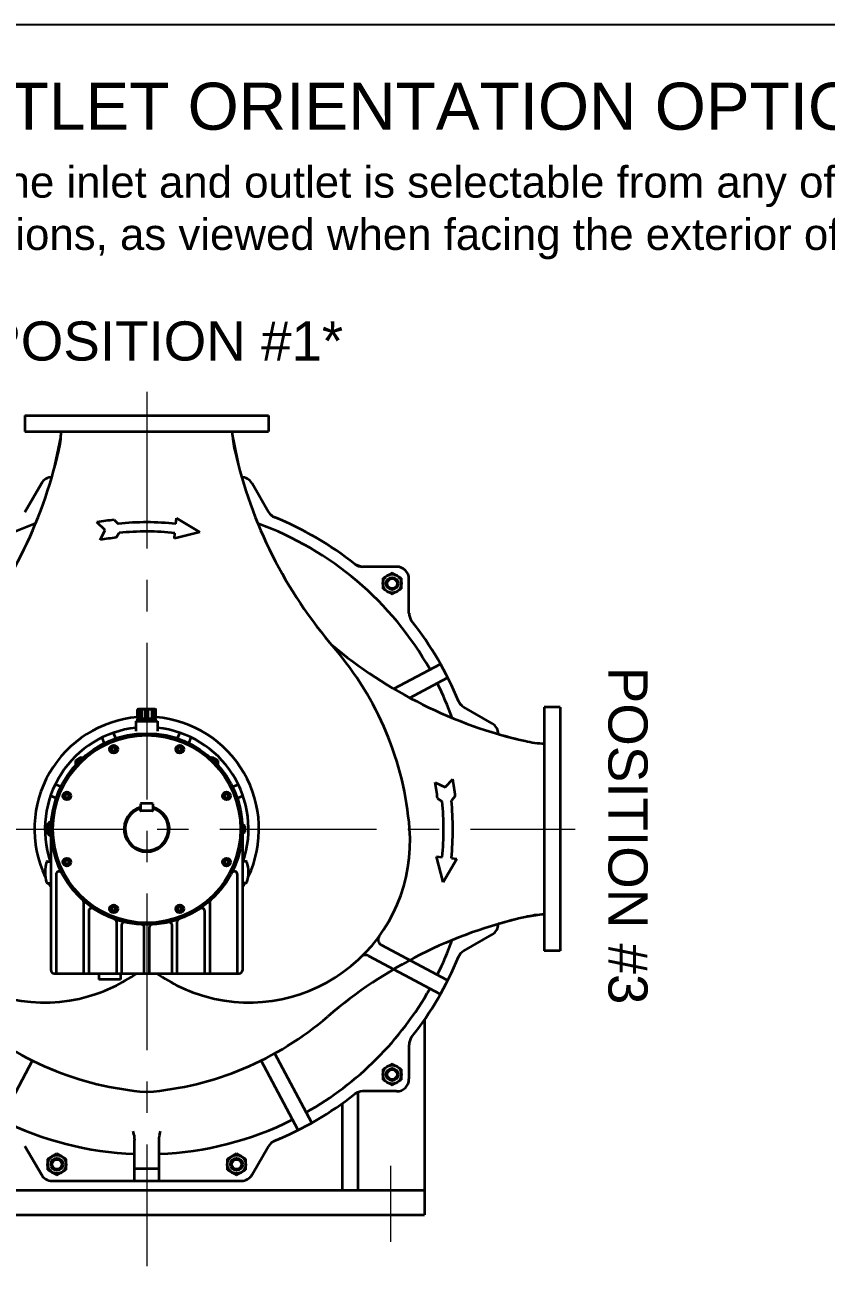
# Model space of a CAD drawing. Header units: inches. Extents: x -403 to 7, y 1 to 290.
# Drawn here: x -156.8 to -105.7, y 63.2 to 142.4 of the extents above; entities that cross this region are included whole.
import ezdxf
from ezdxf.enums import TextEntityAlignment as Align

# ---------------------------------------------------------------- set-up
doc = ezdxf.new("R2010")
doc.units = ezdxf.units.IN
doc.header["$MEASUREMENT"] = 0
doc.linetypes.add('点画线', pattern=[16, 10, -2, 2, -2])
doc.layers.add('TXT', color=7, linetype='Continuous')
doc.layers.add('中心线层', color=1, linetype='点画线', lineweight=18)
doc.layers.add('粗实线层', color=7, linetype='Continuous', lineweight=35)
doc.styles.get("Standard").update_dxf_attribs({"font": 'arial.ttf'})

msp = doc.modelspace()

# ---------------------------------------------------------------- linework, layer by layer
for p, q in [((-38.013, 142.381), (-188.078, 142.381)), ((-141.282, 117.459), (-156.833, 117.459)), ((-156.833, 117.459), (-156.833, 117.459)), ((-156.833, 117.459), (-156.833, 116.435)), ((-141.282, 116.435), (-141.282, 117.459)), ((-141.282, 117.459), (-141.282, 117.459)), ((-156.833, 116.435), (-156.833, 116.435)), ((-156.833, 116.435), (-154.503, 116.435)), ((-154.503, 116.435), (-155.113, 113.522)), ((-154.503, 116.435), (-154.673, 115.232)), ((-154.505, 116.395), (-154.503, 116.435)), ((-143.001, 113.522), (-143.611, 116.435)), ((-143.611, 116.435), (-143.609, 116.395)), ((-143.442, 115.232), (-143.611, 116.435)), ((-143.611, 116.435), (-141.282, 116.435)), ((-141.282, 116.435), (-141.282, 116.435)), ((-154.601, 115.59), (-154.594, 115.63)), ((-154.594, 115.63), (-154.587, 115.67)), ((-154.587, 115.67), (-154.581, 115.71)), ((-154.581, 115.71), (-154.575, 115.75)), ((-154.575, 115.75), (-154.569, 115.79)), ((-154.569, 115.79), (-154.563, 115.83)), ((-154.563, 115.83), (-154.558, 115.87)), ((-154.558, 115.87), (-154.552, 115.91)), ((-154.552, 115.91), (-154.547, 115.951)), ((-154.547, 115.951), (-154.542, 115.991)), ((-154.542, 115.991), (-154.537, 116.031)), ((-154.537, 116.031), (-154.533, 116.071)), ((-154.533, 116.071), (-154.529, 116.112)), ((-154.529, 116.112), (-154.525, 116.152)), ((-154.525, 116.152), (-154.521, 116.193)), ((-154.521, 116.193), (-154.517, 116.233)), ((-154.517, 116.233), (-154.514, 116.273)), ((-154.514, 116.273), (-154.511, 116.314)), ((-154.511, 116.314), (-154.508, 116.354)), ((-154.508, 116.354), (-154.505, 116.395)), ((-143.609, 116.395), (-143.606, 116.354)), ((-143.606, 116.354), (-143.603, 116.314)), ((-143.603, 116.314), (-143.6, 116.273)), ((-143.6, 116.273), (-143.597, 116.233)), ((-143.597, 116.233), (-143.593, 116.193)), ((-143.593, 116.193), (-143.59, 116.152)), ((-143.59, 116.152), (-143.586, 116.112)), ((-143.586, 116.112), (-143.581, 116.071)), ((-143.581, 116.071), (-143.577, 116.031)), ((-143.577, 116.031), (-143.572, 115.991)), ((-143.572, 115.991), (-143.567, 115.951)), ((-143.567, 115.951), (-143.562, 115.91)), ((-143.562, 115.91), (-143.557, 115.87)), ((-143.557, 115.87), (-143.551, 115.83)), ((-143.551, 115.83), (-143.546, 115.79)), ((-143.546, 115.79), (-143.54, 115.75)), ((-143.54, 115.75), (-143.533, 115.71)), ((-143.533, 115.71), (-143.527, 115.67)), ((-143.527, 115.67), (-143.52, 115.63)), ((-143.52, 115.63), (-143.513, 115.59)), ((-154.673, 115.232), (-155.113, 113.522)), ((-154.78, 114.773), (-154.766, 114.83)), ((-154.766, 114.83), (-154.752, 114.888)), ((-154.752, 114.888), (-154.739, 114.945)), ((-154.739, 114.945), (-154.725, 115.002)), ((-154.725, 115.002), (-154.712, 115.059)), ((-154.712, 115.059), (-154.699, 115.117)), ((-154.699, 115.117), (-154.686, 115.174)), ((-154.686, 115.174), (-154.673, 115.232)), ((-154.673, 115.232), (-154.664, 115.271)), ((-154.664, 115.271), (-154.655, 115.311)), ((-154.655, 115.311), (-154.647, 115.35)), ((-154.647, 115.35), (-154.639, 115.39)), ((-154.639, 115.39), (-154.631, 115.43)), ((-154.631, 115.43), (-154.623, 115.47)), ((-154.623, 115.47), (-154.615, 115.51)), ((-154.615, 115.51), (-154.608, 115.55)), ((-154.608, 115.55), (-154.601, 115.59)), ((-143.513, 115.59), (-143.506, 115.55)), ((-143.506, 115.55), (-143.499, 115.51)), ((-143.499, 115.51), (-143.491, 115.47)), ((-143.491, 115.47), (-143.484, 115.43)), ((-143.484, 115.43), (-143.476, 115.39)), ((-143.476, 115.39), (-143.468, 115.35)), ((-143.468, 115.35), (-143.459, 115.311)), ((-143.459, 115.311), (-143.451, 115.271)), ((-143.451, 115.271), (-143.442, 115.232)), ((-143.001, 113.522), (-143.442, 115.232)), ((-143.442, 115.232), (-143.429, 115.174)), ((-143.429, 115.174), (-143.416, 115.117)), ((-143.416, 115.117), (-143.402, 115.059)), ((-143.402, 115.059), (-143.389, 115.002)), ((-143.389, 115.002), (-143.376, 114.945)), ((-143.376, 114.945), (-143.362, 114.888)), ((-143.362, 114.888), (-143.348, 114.83)), ((-143.348, 114.83), (-143.335, 114.773)), ((-154.985, 113.975), (-154.97, 114.032)), ((-154.97, 114.032), (-154.955, 114.089)), ((-154.955, 114.089), (-154.939, 114.146)), ((-154.939, 114.146), (-154.924, 114.202)), ((-154.924, 114.202), (-154.909, 114.259)), ((-154.909, 114.259), (-154.895, 114.316)), ((-154.895, 114.316), (-154.88, 114.373)), ((-154.88, 114.373), (-154.865, 114.43)), ((-154.865, 114.43), (-154.851, 114.487)), ((-154.851, 114.487), (-154.836, 114.544)), ((-154.836, 114.544), (-154.822, 114.602)), ((-154.822, 114.602), (-154.808, 114.659)), ((-154.808, 114.659), (-154.794, 114.716)), ((-154.794, 114.716), (-154.78, 114.773)), ((-143.335, 114.773), (-143.321, 114.716)), ((-143.321, 114.716), (-143.307, 114.659)), ((-143.307, 114.659), (-143.292, 114.602)), ((-143.292, 114.602), (-143.278, 114.544)), ((-143.278, 114.544), (-143.264, 114.487)), ((-143.264, 114.487), (-143.249, 114.43)), ((-143.249, 114.43), (-143.235, 114.373)), ((-143.235, 114.373), (-143.22, 114.316)), ((-143.22, 114.316), (-143.205, 114.259)), ((-143.205, 114.259), (-143.19, 114.202)), ((-143.19, 114.202), (-143.175, 114.146)), ((-143.175, 114.146), (-143.16, 114.089)), ((-143.16, 114.089), (-143.144, 114.032)), ((-143.144, 114.032), (-143.129, 113.975)), ((-155.703, 113.239), (-155.72, 113.218)), ((-155.686, 113.259), (-155.703, 113.239)), ((-155.667, 113.279), (-155.686, 113.259)), ((-155.648, 113.298), (-155.667, 113.279)), ((-155.629, 113.317), (-155.648, 113.298)), ((-155.608, 113.335), (-155.629, 113.317)), ((-155.588, 113.352), (-155.608, 113.335)), ((-155.566, 113.368), (-155.588, 113.352)), ((-155.544, 113.384), (-155.566, 113.368)), ((-155.522, 113.399), (-155.544, 113.384)), ((-155.499, 113.413), (-155.522, 113.399)), ((-155.475, 113.426), (-155.499, 113.413)), ((-155.451, 113.439), (-155.475, 113.426)), ((-155.427, 113.45), (-155.451, 113.439)), ((-155.402, 113.461), (-155.427, 113.45)), ((-155.377, 113.471), (-155.402, 113.461)), ((-155.351, 113.48), (-155.377, 113.471)), ((-155.326, 113.488), (-155.351, 113.48)), ((-155.3, 113.496), (-155.326, 113.488)), ((-155.274, 113.502), (-155.3, 113.496)), ((-155.247, 113.508), (-155.274, 113.502)), ((-155.221, 113.512), (-155.247, 113.508)), ((-155.194, 113.516), (-155.221, 113.512)), ((-155.167, 113.519), (-155.194, 113.516)), ((-155.14, 113.521), (-155.167, 113.519)), ((-155.113, 113.522), (-155.14, 113.521)), ((-155.113, 113.522), (-155.097, 113.578)), ((-155.097, 113.578), (-155.08, 113.635)), ((-155.08, 113.635), (-155.064, 113.692)), ((-155.064, 113.692), (-155.048, 113.748)), ((-155.048, 113.748), (-155.032, 113.805)), ((-155.032, 113.805), (-155.017, 113.862)), ((-155.017, 113.862), (-155.001, 113.918)), ((-155.001, 113.918), (-154.985, 113.975)), ((-143.129, 113.975), (-143.113, 113.918)), ((-143.113, 113.918), (-143.098, 113.862)), ((-143.098, 113.862), (-143.082, 113.805)), ((-143.082, 113.805), (-143.066, 113.748)), ((-143.066, 113.748), (-143.05, 113.692)), ((-143.05, 113.692), (-143.034, 113.635)), ((-143.034, 113.635), (-143.018, 113.578)), ((-143.018, 113.578), (-143.001, 113.522)), ((-142.974, 113.521), (-143.001, 113.522)), ((-142.947, 113.519), (-142.974, 113.521)), ((-142.921, 113.516), (-142.947, 113.519)), ((-142.894, 113.512), (-142.921, 113.516)), ((-142.867, 113.508), (-142.894, 113.512)), ((-142.841, 113.502), (-142.867, 113.508)), ((-142.815, 113.496), (-142.841, 113.502)), ((-142.789, 113.488), (-142.815, 113.496)), ((-142.763, 113.48), (-142.789, 113.488)), ((-142.737, 113.471), (-142.763, 113.48)), ((-142.712, 113.461), (-142.737, 113.471)), ((-142.688, 113.45), (-142.712, 113.461)), ((-142.663, 113.439), (-142.688, 113.45)), ((-142.639, 113.426), (-142.663, 113.439)), ((-142.616, 113.413), (-142.639, 113.426)), ((-142.593, 113.399), (-142.616, 113.413)), ((-142.57, 113.384), (-142.593, 113.399)), ((-142.548, 113.368), (-142.57, 113.384)), ((-142.527, 113.352), (-142.548, 113.368)), ((-142.506, 113.335), (-142.527, 113.352)), ((-142.486, 113.317), (-142.506, 113.335)), ((-142.466, 113.298), (-142.486, 113.317)), ((-142.447, 113.279), (-142.466, 113.298)), ((-142.429, 113.259), (-142.447, 113.279)), ((-142.411, 113.239), (-142.429, 113.259)), ((-142.394, 113.218), (-142.411, 113.239)), ((-155.781, 113.128), (-156.835, 111.303)), ((-155.767, 113.151), (-155.781, 113.128)), ((-155.781, 113.128), (-155.781, 113.128)), ((-155.752, 113.174), (-155.767, 113.151)), ((-155.736, 113.196), (-155.752, 113.174)), ((-155.72, 113.218), (-155.736, 113.196)), ((-142.378, 113.196), (-142.394, 113.218)), ((-142.362, 113.174), (-142.378, 113.196)), ((-142.348, 113.151), (-142.362, 113.174)), ((-142.334, 113.128), (-142.348, 113.151)), ((-141.28, 111.303), (-142.334, 113.128)), ((-142.334, 113.128), (-142.334, 113.128)), ((-140.897, 110.968), (-141.28, 111.303)), ((-141.28, 111.303), (-141.271, 111.288)), ((-140.897, 110.968), (-141.28, 111.303)), ((-141.271, 111.288), (-141.262, 111.273)), ((-141.262, 111.273), (-141.252, 111.259)), ((-141.252, 111.259), (-141.243, 111.244)), ((-141.243, 111.244), (-141.233, 111.23)), ((-141.233, 111.23), (-141.222, 111.217)), ((-141.222, 111.217), (-141.212, 111.203)), ((-141.212, 111.203), (-141.201, 111.19)), ((-141.201, 111.19), (-141.189, 111.177)), ((-141.189, 111.177), (-141.178, 111.164)), ((-141.178, 111.164), (-141.166, 111.151)), ((-141.166, 111.151), (-141.154, 111.139)), ((-141.154, 111.139), (-141.142, 111.127)), ((-141.142, 111.127), (-141.129, 111.115)), ((-141.129, 111.115), (-141.116, 111.103)), ((-141.116, 111.103), (-141.103, 111.092)), ((-141.103, 111.092), (-141.09, 111.081)), ((-141.09, 111.081), (-141.076, 111.071)), ((-141.076, 111.071), (-141.062, 111.06)), ((-141.062, 111.06), (-141.048, 111.05)), ((-141.048, 111.05), (-141.034, 111.041)), ((-141.034, 111.041), (-141.019, 111.031)), ((-141.019, 111.031), (-141.005, 111.022)), ((-141.005, 111.022), (-140.99, 111.013)), ((-140.99, 111.013), (-140.975, 111.005)), ((-140.975, 111.005), (-140.959, 110.997)), ((-140.959, 110.997), (-140.944, 110.989)), ((-140.944, 110.989), (-140.928, 110.982)), ((-140.928, 110.982), (-140.913, 110.975)), ((-140.913, 110.975), (-140.897, 110.968)), ((-140.714, 110.892), (-140.897, 110.968)), ((-140.531, 110.814), (-140.714, 110.892)), ((-140.35, 110.734), (-140.531, 110.814)), ((-140.169, 110.653), (-140.35, 110.734)), ((-139.989, 110.57), (-140.169, 110.653)), ((-139.809, 110.486), (-139.989, 110.57)), ((-139.631, 110.4), (-139.809, 110.486)), ((-139.453, 110.312), (-139.631, 110.4)), ((-139.276, 110.223), (-139.453, 110.312)), ((-139.1, 110.132), (-139.276, 110.223)), ((-138.924, 110.039), (-139.1, 110.132)), ((-138.75, 109.945), (-138.924, 110.039)), ((-138.576, 109.849), (-138.75, 109.945)), ((-138.404, 109.751), (-138.576, 109.849)), ((-138.232, 109.652), (-138.404, 109.751)), ((-138.061, 109.552), (-138.232, 109.652)), ((-137.891, 109.449), (-138.061, 109.552)), ((-137.722, 109.346), (-137.891, 109.449)), ((-137.554, 109.24), (-137.722, 109.346)), ((-137.387, 109.133), (-137.554, 109.24)), ((-137.221, 109.025), (-137.387, 109.133)), ((-137.056, 108.915), (-137.221, 109.025)), ((-136.892, 108.804), (-137.056, 108.915)), ((-136.729, 108.691), (-136.892, 108.804)), ((-136.567, 108.576), (-136.729, 108.691)), ((-136.406, 108.46), (-136.567, 108.576)), ((-136.246, 108.343), (-136.406, 108.46)), ((-136.088, 108.224), (-136.246, 108.343)), ((-135.93, 108.103), (-136.088, 108.224)), ((-135.774, 107.982), (-135.93, 108.103)), ((-135.287, 107.813), (-135.774, 107.982)), ((-135.774, 107.982), (-135.76, 107.971)), ((-135.287, 107.813), (-135.774, 107.982)), ((-135.76, 107.971), (-135.746, 107.961)), ((-135.746, 107.961), (-135.731, 107.951)), ((-135.731, 107.951), (-135.717, 107.941)), ((-135.717, 107.941), (-135.702, 107.931)), ((-135.702, 107.931), (-135.687, 107.922)), ((-135.687, 107.922), (-135.672, 107.914)), ((-135.672, 107.914), (-135.657, 107.905)), ((-135.657, 107.905), (-135.641, 107.897)), ((-135.641, 107.897), (-135.625, 107.89)), ((-135.625, 107.89), (-135.61, 107.882)), ((-135.61, 107.882), (-135.594, 107.875)), ((-135.594, 107.875), (-135.577, 107.869)), ((-135.577, 107.869), (-135.561, 107.862)), ((-135.561, 107.862), (-135.545, 107.857)), ((-135.545, 107.857), (-135.528, 107.851)), ((-135.528, 107.851), (-135.511, 107.846)), ((-135.511, 107.846), (-135.494, 107.841)), ((-135.494, 107.841), (-135.478, 107.837)), ((-135.478, 107.837), (-135.461, 107.833)), ((-135.461, 107.833), (-135.443, 107.829)), ((-135.443, 107.829), (-135.426, 107.826)), ((-135.426, 107.826), (-135.409, 107.823)), ((-135.409, 107.823), (-135.392, 107.82)), ((-135.392, 107.82), (-135.374, 107.818)), ((-135.374, 107.818), (-135.357, 107.816)), ((-135.357, 107.816), (-135.34, 107.815)), ((-135.34, 107.815), (-135.322, 107.814)), ((-135.322, 107.814), (-135.305, 107.813)), ((-135.305, 107.813), (-135.287, 107.813)), ((-133.112, 107.813), (-135.287, 107.813)), ((-133.071, 107.812), (-133.112, 107.813)), ((-133.112, 107.813), (-133.112, 107.813)), ((-133.03, 107.809), (-133.071, 107.812)), ((-132.989, 107.804), (-133.03, 107.809)), ((-132.949, 107.796), (-132.989, 107.804)), ((-132.908, 107.786), (-132.949, 107.796)), ((-132.869, 107.775), (-132.908, 107.786)), ((-132.83, 107.761), (-132.869, 107.775)), ((-132.792, 107.745), (-132.83, 107.761)), ((-132.755, 107.727), (-132.792, 107.745)), ((-132.719, 107.708), (-132.755, 107.727)), ((-132.683, 107.686), (-132.719, 107.708)), ((-132.649, 107.663), (-132.683, 107.686)), ((-132.617, 107.638), (-132.649, 107.663)), ((-132.585, 107.611), (-132.617, 107.638)), ((-132.556, 107.583), (-132.585, 107.611)), ((-132.527, 107.553), (-132.556, 107.583)), ((-132.5, 107.521), (-132.527, 107.553)), ((-132.475, 107.489), (-132.5, 107.521)), ((-132.452, 107.455), (-132.475, 107.489)), ((-132.43, 107.42), (-132.452, 107.455)), ((-132.411, 107.383), (-132.43, 107.42)), ((-132.393, 107.346), (-132.411, 107.383)), ((-132.377, 107.308), (-132.393, 107.346)), ((-132.363, 107.269), (-132.377, 107.308)), ((-132.352, 107.23), (-132.363, 107.269)), ((-132.342, 107.19), (-132.352, 107.23)), ((-132.335, 107.149), (-132.342, 107.19)), ((-132.329, 107.108), (-132.335, 107.149)), ((-132.326, 107.067), (-132.329, 107.108)), ((-132.325, 107.026), (-132.326, 107.067)), ((-132.325, 104.851), (-132.325, 107.026)), ((-132.325, 107.026), (-132.325, 107.026)), ((-132.157, 104.364), (-132.325, 104.851)), ((-132.325, 104.851), (-132.325, 104.834)), ((-132.157, 104.364), (-132.325, 104.851)), ((-132.325, 104.834), (-132.324, 104.816)), ((-132.324, 104.816), (-132.323, 104.799)), ((-132.323, 104.799), (-132.322, 104.781)), ((-132.322, 104.781), (-132.32, 104.764)), ((-132.32, 104.764), (-132.318, 104.746)), ((-132.318, 104.746), (-132.315, 104.729)), ((-132.315, 104.729), (-132.313, 104.712)), ((-132.313, 104.712), (-132.309, 104.695)), ((-132.309, 104.695), (-132.306, 104.678)), ((-132.306, 104.678), (-132.302, 104.661)), ((-132.302, 104.661), (-132.297, 104.644)), ((-132.297, 104.644), (-132.292, 104.627)), ((-132.292, 104.627), (-132.287, 104.61)), ((-132.287, 104.61), (-132.282, 104.594)), ((-132.282, 104.594), (-132.276, 104.577)), ((-132.276, 104.577), (-132.269, 104.561)), ((-132.269, 104.561), (-132.263, 104.545)), ((-132.263, 104.545), (-132.256, 104.529)), ((-132.256, 104.529), (-132.249, 104.513)), ((-132.249, 104.513), (-132.241, 104.497)), ((-132.241, 104.497), (-132.233, 104.481)), ((-132.233, 104.481), (-132.224, 104.466)), ((-132.224, 104.466), (-132.216, 104.451)), ((-132.216, 104.451), (-132.207, 104.436)), ((-132.207, 104.436), (-132.197, 104.421)), ((-132.197, 104.421), (-132.188, 104.407)), ((-132.188, 104.407), (-132.178, 104.392)), ((-132.178, 104.392), (-132.167, 104.378)), ((-132.167, 104.378), (-132.157, 104.364)), ((-132.035, 104.208), (-132.157, 104.364)), ((-131.914, 104.05), (-132.035, 104.208)), ((-131.795, 103.892), (-131.914, 104.05)), ((-131.678, 103.732), (-131.795, 103.892)), ((-131.562, 103.571), (-131.678, 103.732)), ((-131.448, 103.409), (-131.562, 103.571)), ((-131.335, 103.246), (-131.448, 103.409)), ((-131.223, 103.082), (-131.335, 103.246)), ((-131.113, 102.917), (-131.223, 103.082)), ((-131.005, 102.751), (-131.113, 102.917)), ((-130.898, 102.584), (-131.005, 102.751)), ((-130.793, 102.416), (-130.898, 102.584)), ((-130.689, 102.247), (-130.793, 102.416)), ((-130.587, 102.077), (-130.689, 102.247)), ((-130.486, 101.906), (-130.587, 102.077)), ((-130.387, 101.735), (-130.486, 101.906)), ((-130.289, 101.562), (-130.387, 101.735)), ((-130.193, 101.388), (-130.289, 101.562)), ((-130.099, 101.214), (-130.193, 101.388)), ((-130.007, 101.039), (-130.099, 101.214)), ((-129.915, 100.862), (-130.007, 101.039)), ((-129.826, 100.685), (-129.915, 100.862)), ((-129.738, 100.508), (-129.826, 100.685)), ((-129.652, 100.329), (-129.738, 100.508)), ((-129.568, 100.15), (-129.652, 100.329)), ((-129.485, 99.969), (-129.568, 100.15)), ((-129.404, 99.788), (-129.485, 99.969)), ((-129.324, 99.607), (-129.404, 99.788)), ((-129.246, 99.424), (-129.324, 99.607)), ((-129.17, 99.241), (-129.246, 99.424)), ((-128.836, 98.858), (-129.17, 99.241)), ((-129.17, 99.241), (-129.164, 99.225)), ((-128.836, 98.858), (-129.17, 99.241)), ((-129.164, 99.225), (-129.156, 99.21)), ((-129.156, 99.21), (-129.149, 99.194)), ((-129.149, 99.194), (-129.141, 99.179)), ((-129.141, 99.179), (-129.133, 99.163)), ((-129.133, 99.163), (-129.125, 99.148)), ((-129.125, 99.148), (-129.116, 99.133)), ((-129.116, 99.133), (-129.107, 99.119)), ((-129.107, 99.119), (-129.098, 99.104)), ((-129.098, 99.104), (-129.088, 99.09)), ((-129.088, 99.09), (-129.078, 99.076)), ((-129.078, 99.076), (-129.067, 99.062)), ((-129.067, 99.062), (-129.057, 99.049)), ((-129.057, 99.049), (-129.046, 99.035)), ((-129.046, 99.035), (-129.035, 99.022)), ((-129.035, 99.022), (-129.023, 99.009)), ((-129.023, 99.009), (-129.011, 98.997)), ((-129.011, 98.997), (-128.999, 98.984)), ((-128.999, 98.984), (-128.987, 98.972)), ((-128.987, 98.972), (-128.974, 98.96)), ((-128.974, 98.96), (-128.962, 98.949)), ((-128.962, 98.949), (-128.948, 98.938)), ((-128.948, 98.938), (-128.935, 98.927)), ((-128.935, 98.927), (-128.922, 98.916)), ((-128.922, 98.916), (-128.908, 98.905)), ((-128.908, 98.905), (-128.894, 98.895)), ((-128.894, 98.895), (-128.879, 98.886)), ((-128.879, 98.886), (-128.865, 98.876)), ((-128.865, 98.876), (-128.85, 98.867)), ((-128.85, 98.867), (-128.836, 98.858)), ((-127.01, 97.804), (-128.836, 98.858)), ((-122.679, 98.857), (-123.703, 98.857)), ((-123.703, 98.857), (-123.703, 98.857)), ((-123.703, 98.857), (-123.703, 96.527)), ((-122.679, 83.305), (-122.679, 98.857)), ((-122.679, 98.857), (-122.679, 98.857)), ((-126.986, 97.79), (-127.01, 97.804)), ((-127.01, 97.804), (-127.01, 97.804)), ((-126.963, 97.775), (-126.986, 97.79)), ((-126.941, 97.759), (-126.963, 97.775)), ((-126.919, 97.743), (-126.941, 97.759)), ((-126.898, 97.726), (-126.919, 97.743)), ((-126.877, 97.708), (-126.898, 97.726)), ((-126.857, 97.689), (-126.877, 97.708)), ((-126.837, 97.669), (-126.857, 97.689)), ((-126.818, 97.649), (-126.837, 97.669)), ((-126.8, 97.629), (-126.818, 97.649)), ((-126.783, 97.607), (-126.8, 97.629)), ((-126.767, 97.585), (-126.783, 97.607)), ((-126.751, 97.563), (-126.767, 97.585)), ((-126.736, 97.54), (-126.751, 97.563)), ((-126.722, 97.516), (-126.736, 97.54)), ((-126.708, 97.492), (-126.722, 97.516)), ((-126.696, 97.468), (-126.708, 97.492)), ((-126.684, 97.443), (-126.696, 97.468)), ((-126.674, 97.417), (-126.684, 97.443)), ((-126.664, 97.392), (-126.674, 97.417)), ((-126.655, 97.366), (-126.664, 97.392)), ((-126.647, 97.339), (-126.655, 97.366)), ((-126.64, 97.313), (-126.647, 97.339)), ((-126.633, 97.286), (-126.64, 97.313)), ((-126.628, 97.259), (-126.633, 97.286)), ((-126.624, 97.232), (-126.628, 97.259)), ((-126.621, 97.205), (-126.624, 97.232)), ((-126.618, 97.177), (-126.621, 97.205)), ((-126.617, 97.15), (-126.618, 97.177)), ((-126.616, 97.137), (-126.617, 97.15)), ((-124.907, 96.696), (-123.703, 96.522)), ((-124.907, 85.466), (-123.703, 85.64)), ((-123.703, 85.635), (-123.703, 83.305)), ((-126.684, 84.719), (-126.674, 84.745)), ((-126.674, 84.745), (-126.664, 84.77)), ((-126.664, 84.77), (-126.655, 84.796)), ((-126.655, 84.796), (-126.647, 84.822)), ((-126.647, 84.822), (-126.64, 84.849)), ((-126.64, 84.849), (-126.633, 84.876)), ((-126.633, 84.876), (-126.628, 84.903)), ((-126.628, 84.903), (-126.624, 84.93)), ((-126.624, 84.93), (-126.621, 84.957)), ((-126.621, 84.957), (-126.618, 84.985)), ((-126.618, 84.985), (-126.617, 85.012)), ((-126.617, 85.012), (-126.616, 85.025)), ((-128.836, 83.304), (-127.01, 84.358)), ((-127.01, 84.358), (-126.986, 84.372)), ((-127.01, 84.358), (-127.01, 84.358)), ((-126.986, 84.372), (-126.963, 84.387)), ((-126.963, 84.387), (-126.941, 84.402)), ((-126.941, 84.402), (-126.919, 84.419)), ((-126.919, 84.419), (-126.898, 84.436)), ((-126.898, 84.436), (-126.877, 84.454)), ((-126.877, 84.454), (-126.857, 84.473)), ((-126.857, 84.473), (-126.837, 84.493)), ((-126.837, 84.493), (-126.818, 84.513)), ((-126.818, 84.513), (-126.8, 84.533)), ((-126.8, 84.533), (-126.783, 84.555)), ((-126.783, 84.555), (-126.767, 84.577)), ((-126.767, 84.577), (-126.751, 84.599)), ((-126.751, 84.599), (-126.736, 84.622)), ((-126.736, 84.622), (-126.722, 84.646)), ((-126.722, 84.646), (-126.708, 84.67)), ((-126.708, 84.67), (-126.696, 84.694)), ((-126.696, 84.694), (-126.684, 84.719)), ((-129.023, 83.153), (-129.035, 83.14)), ((-129.011, 83.165), (-129.023, 83.153)), ((-128.999, 83.178), (-129.011, 83.165)), ((-128.987, 83.19), (-128.999, 83.178)), ((-128.974, 83.202), (-128.987, 83.19)), ((-128.962, 83.213), (-128.974, 83.202)), ((-128.948, 83.224), (-128.962, 83.213)), ((-128.935, 83.235), (-128.948, 83.224)), ((-128.922, 83.246), (-128.935, 83.235)), ((-128.908, 83.256), (-128.922, 83.246)), ((-128.894, 83.266), (-128.908, 83.256)), ((-128.879, 83.276), (-128.894, 83.266)), ((-128.865, 83.286), (-128.879, 83.276)), ((-128.85, 83.295), (-128.865, 83.286)), ((-128.836, 83.304), (-128.85, 83.295)), ((-123.703, 83.305), (-123.703, 83.305)), ((-123.703, 83.305), (-122.679, 83.305)), ((-122.679, 83.305), (-122.679, 83.305)), ((-129.472, 82.221), (-129.41, 82.36)), ((-129.41, 82.36), (-129.348, 82.5)), ((-129.348, 82.5), (-129.288, 82.639)), ((-129.288, 82.639), (-129.229, 82.78)), ((-129.229, 82.78), (-129.17, 82.921)), ((-129.164, 82.937), (-129.17, 82.921)), ((-129.156, 82.952), (-129.164, 82.937)), ((-129.149, 82.968), (-129.156, 82.952)), ((-129.141, 82.983), (-129.149, 82.968)), ((-129.133, 82.999), (-129.141, 82.983)), ((-129.125, 83.014), (-129.133, 82.999)), ((-129.116, 83.028), (-129.125, 83.014)), ((-129.107, 83.043), (-129.116, 83.028)), ((-129.098, 83.058), (-129.107, 83.043)), ((-129.088, 83.072), (-129.098, 83.058)), ((-129.078, 83.086), (-129.088, 83.072)), ((-129.067, 83.1), (-129.078, 83.086)), ((-129.057, 83.113), (-129.067, 83.1)), ((-129.046, 83.127), (-129.057, 83.113)), ((-129.035, 83.14), (-129.046, 83.127)), ((-129.798, 81.533), (-129.731, 81.669)), ((-129.731, 81.669), (-129.665, 81.807)), ((-129.665, 81.807), (-129.6, 81.944)), ((-129.6, 81.944), (-129.535, 82.082)), ((-129.535, 82.082), (-129.472, 82.221)), ((-130.222, 80.722), (-130.149, 80.856)), ((-130.149, 80.856), (-130.077, 80.99)), ((-130.077, 80.99), (-130.006, 81.125)), ((-130.006, 81.125), (-129.936, 81.26)), ((-129.936, 81.26), (-129.866, 81.396)), ((-129.866, 81.396), (-129.798, 81.533)), ((-130.679, 79.931), (-130.601, 80.061)), ((-130.601, 80.061), (-130.523, 80.192)), ((-130.523, 80.192), (-130.446, 80.324)), ((-130.446, 80.324), (-130.37, 80.456)), ((-130.37, 80.456), (-130.296, 80.589)), ((-130.296, 80.589), (-130.222, 80.722)), ((-131.17, 79.159), (-131.086, 79.287)), ((-131.086, 79.287), (-131.003, 79.414)), ((-131.003, 79.414), (-130.92, 79.542)), ((-130.92, 79.542), (-130.839, 79.671)), ((-130.839, 79.671), (-130.759, 79.801)), ((-130.759, 79.801), (-130.679, 79.931)), ((-131.341, 78.907), (-131.255, 79.033)), ((-131.341, 78.907), (-131.341, 78.907)), ((-131.255, 79.033), (-131.17, 79.159)), ((-140.728, 71.264), (-140.712, 71.271)), ((-140.712, 71.271), (-140.695, 71.278)), ((-140.695, 71.278), (-140.678, 71.285)), ((-140.678, 71.285), (-140.661, 71.292)), ((-140.661, 71.292), (-140.644, 71.3)), ((-140.644, 71.3), (-140.628, 71.307)), ((-140.628, 71.307), (-140.611, 71.314)), ((-140.611, 71.314), (-140.594, 71.321)), ((-140.594, 71.321), (-140.577, 71.328)), ((-140.577, 71.328), (-140.561, 71.335)), ((-140.561, 71.335), (-140.544, 71.343)), ((-140.544, 71.343), (-140.527, 71.35)), ((-140.527, 71.35), (-140.51, 71.357)), ((-156.835, 70.859), (-155.781, 69.034)), ((-142.334, 69.034), (-141.28, 70.859)), ((-141.271, 70.874), (-141.28, 70.859)), ((-141.262, 70.889), (-141.271, 70.874)), ((-141.252, 70.903), (-141.262, 70.889)), ((-141.243, 70.918), (-141.252, 70.903)), ((-141.233, 70.932), (-141.243, 70.918)), ((-141.222, 70.945), (-141.233, 70.932)), ((-141.212, 70.959), (-141.222, 70.945)), ((-141.201, 70.972), (-141.212, 70.959)), ((-141.189, 70.985), (-141.201, 70.972)), ((-141.178, 70.998), (-141.189, 70.985)), ((-141.166, 71.011), (-141.178, 70.998)), ((-141.154, 71.023), (-141.166, 71.011)), ((-141.142, 71.035), (-141.154, 71.023)), ((-141.129, 71.047), (-141.142, 71.035)), ((-141.116, 71.058), (-141.129, 71.047)), ((-141.103, 71.07), (-141.116, 71.058)), ((-141.09, 71.081), (-141.103, 71.07)), ((-141.076, 71.091), (-141.09, 71.081)), ((-141.062, 71.102), (-141.076, 71.091)), ((-141.048, 71.112), (-141.062, 71.102)), ((-141.034, 71.121), (-141.048, 71.112)), ((-141.019, 71.131), (-141.034, 71.121)), ((-141.005, 71.14), (-141.019, 71.131)), ((-140.99, 71.149), (-141.005, 71.14)), ((-140.975, 71.157), (-140.99, 71.149)), ((-140.959, 71.165), (-140.975, 71.157)), ((-140.944, 71.173), (-140.959, 71.165)), ((-140.928, 71.18), (-140.944, 71.173)), ((-140.913, 71.187), (-140.928, 71.18)), ((-140.897, 71.194), (-140.913, 71.187)), ((-140.897, 71.194), (-140.88, 71.201)), ((-140.88, 71.201), (-140.863, 71.208)), ((-140.863, 71.208), (-140.846, 71.215)), ((-140.846, 71.215), (-140.829, 71.222)), ((-140.829, 71.222), (-140.813, 71.229)), ((-140.813, 71.229), (-140.796, 71.236)), ((-140.796, 71.236), (-140.779, 71.243)), ((-140.779, 71.243), (-140.762, 71.25)), ((-140.762, 71.25), (-140.745, 71.257)), ((-140.745, 71.257), (-140.728, 71.264)), ((-155.781, 69.034), (-155.781, 69.034)), ((-155.781, 69.034), (-155.766, 69.01)), ((-155.766, 69.01), (-155.751, 68.987)), ((-155.751, 68.987), (-155.736, 68.965)), ((-155.736, 68.965), (-155.719, 68.943)), ((-155.719, 68.943), (-155.702, 68.921)), ((-155.702, 68.921), (-155.684, 68.901)), ((-155.684, 68.901), (-155.665, 68.88)), ((-142.449, 68.88), (-142.431, 68.901)), ((-142.431, 68.901), (-142.413, 68.921)), ((-142.413, 68.921), (-142.395, 68.943)), ((-142.395, 68.943), (-142.379, 68.965)), ((-142.379, 68.965), (-142.363, 68.987)), ((-142.363, 68.987), (-142.348, 69.01)), ((-142.348, 69.01), (-142.334, 69.034)), ((-142.334, 69.034), (-142.334, 69.034)), ((-155.665, 68.88), (-155.646, 68.861)), ((-155.646, 68.861), (-155.626, 68.842)), ((-155.626, 68.842), (-155.605, 68.824)), ((-155.605, 68.824), (-155.583, 68.807)), ((-155.583, 68.807), (-155.561, 68.79)), ((-155.561, 68.79), (-155.539, 68.775)), ((-155.539, 68.775), (-155.516, 68.76)), ((-155.516, 68.76), (-155.492, 68.746)), ((-155.492, 68.746), (-155.468, 68.732)), ((-155.468, 68.732), (-155.444, 68.72)), ((-155.444, 68.72), (-155.419, 68.708)), ((-155.419, 68.708), (-155.394, 68.697)), ((-155.394, 68.697), (-155.368, 68.688)), ((-155.368, 68.688), (-155.342, 68.679)), ((-155.342, 68.679), (-155.316, 68.671)), ((-155.316, 68.671), (-155.289, 68.663)), ((-155.289, 68.663), (-155.262, 68.657)), ((-155.262, 68.657), (-155.235, 68.652)), ((-155.235, 68.652), (-155.208, 68.648)), ((-155.208, 68.648), (-155.181, 68.644)), ((-155.181, 68.644), (-155.154, 68.642)), ((-155.154, 68.642), (-155.126, 68.641)), ((-155.126, 68.641), (-155.099, 68.64)), ((-155.099, 68.64), (-155.099, 68.64)), ((-155.099, 68.64), (-149.845, 68.64)), ((-149.845, 68.64), (-149.845, 68.64)), ((-149.845, 68.64), (-148.27, 68.64)), ((-148.27, 68.64), (-148.27, 68.64)), ((-148.27, 68.64), (-143.016, 68.64)), ((-143.016, 68.64), (-142.988, 68.641)), ((-143.016, 68.64), (-143.016, 68.64)), ((-142.988, 68.641), (-142.961, 68.642)), ((-142.961, 68.642), (-142.933, 68.644)), ((-142.933, 68.644), (-142.906, 68.648)), ((-142.906, 68.648), (-142.879, 68.652)), ((-142.879, 68.652), (-142.852, 68.657)), ((-142.852, 68.657), (-142.825, 68.663)), ((-142.825, 68.663), (-142.799, 68.671)), ((-142.799, 68.671), (-142.772, 68.679)), ((-142.772, 68.679), (-142.746, 68.688)), ((-142.746, 68.688), (-142.721, 68.697)), ((-142.721, 68.697), (-142.695, 68.708)), ((-142.695, 68.708), (-142.671, 68.72)), ((-142.671, 68.72), (-142.646, 68.732)), ((-142.646, 68.732), (-142.622, 68.746)), ((-142.622, 68.746), (-142.598, 68.76)), ((-142.598, 68.76), (-142.575, 68.775)), ((-142.575, 68.775), (-142.553, 68.79)), ((-142.553, 68.79), (-142.531, 68.807)), ((-142.531, 68.807), (-142.51, 68.824)), ((-142.51, 68.824), (-142.489, 68.842)), ((-142.489, 68.842), (-142.469, 68.861)), ((-142.469, 68.861), (-142.449, 68.88))]:
    msp.add_line(p, q)
at = {"layer": '中心线层'}
for p, q in [((-149.057, 118.967), (-149.057, 63.195)), ((-176.393, 91.081), (-121.721, 91.081)), ((-133.507, 69.605), (-133.507, 64.755))]:
    msp.add_line(p, q, dxfattribs=at)
at = {"layer": '粗实线层'}
for p, q in [((-156.833, 117.459), (-156.833, 116.435)), ((-156.833, 117.459), (-141.282, 117.459)), ((-141.282, 117.459), (-141.282, 116.435)), ((-156.833, 116.435), (-141.282, 116.435)), ((-155.781, 113.128), (-156.835, 111.303)), ((-141.28, 111.303), (-142.334, 113.128)), ((-147.196, 110.551), (-147.16, 110.903)), ((-147.16, 110.903), (-145.677, 110.027)), ((-151.717, 110.151), (-152.233, 110.645)), ((-152.034, 109.521), (-151.717, 110.151)), ((-151.143, 110.804), (-150.883, 110.555)), ((-150.813, 109.968), (-151.013, 109.669)), ((-145.677, 110.027), (-147.294, 109.611)), ((-147.294, 109.611), (-147.257, 109.964)), ((-133.112, 107.813), (-135.287, 107.813)), ((-133.398, 107.422), (-133.988, 107.081)), ((-133.988, 107.081), (-133.988, 106.399)), ((-132.807, 107.081), (-133.398, 107.422)), ((-132.807, 106.399), (-132.807, 107.081)), ((-132.325, 104.851), (-132.325, 107.026)), ((-133.988, 106.399), (-133.398, 106.058)), ((-133.398, 106.058), (-132.807, 106.399)), ((-132.807, 106.74), (-132.803, 106.74)), ((-130.349, 101.586), (-133.292, 100.021)), ((-132.274, 99.447), (-129.887, 100.717)), ((-149.589, 98.758), (-149.648, 98.699)), ((-149.648, 98.128), (-149.648, 98.699)), ((-149.648, 98.699), (-149.639, 98.699)), ((-149.619, 98.719), (-149.639, 98.699)), ((-149.639, 98.128), (-149.639, 98.699)), ((-149.619, 98.719), (-149.619, 98.128)), ((-149.619, 98.719), (-149.524, 98.719)), ((-149.589, 98.758), (-148.526, 98.758)), ((-149.539, 98.699), (-149.524, 98.719)), ((-149.539, 98.128), (-149.539, 98.699)), ((-149.539, 98.699), (-149.399, 98.699)), ((-149.385, 98.719), (-149.399, 98.699)), ((-149.399, 98.128), (-149.399, 98.699)), ((-149.385, 98.719), (-149.385, 98.128)), ((-149.385, 98.719), (-149.156, 98.719)), ((-149.156, 98.128), (-149.156, 98.719)), ((-149.156, 98.699), (-148.959, 98.699)), ((-148.959, 98.128), (-148.959, 98.719)), ((-148.959, 98.719), (-148.729, 98.719)), ((-148.729, 98.719), (-148.729, 98.128)), ((-148.715, 98.699), (-148.729, 98.719)), ((-148.715, 98.128), (-148.715, 98.699)), ((-148.715, 98.699), (-148.576, 98.699)), ((-148.59, 98.719), (-148.576, 98.699)), ((-148.59, 98.719), (-148.495, 98.719)), ((-148.576, 98.128), (-148.576, 98.699)), ((-148.526, 98.758), (-148.467, 98.699)), ((-148.495, 98.719), (-148.495, 98.128)), ((-148.475, 98.699), (-148.495, 98.719)), ((-148.475, 98.128), (-148.475, 98.699)), ((-148.475, 98.699), (-148.467, 98.699)), ((-148.467, 98.128), (-148.467, 98.699)), ((-127.01, 97.804), (-128.836, 98.858)), ((-122.679, 98.857), (-123.703, 98.857)), ((-123.703, 98.857), (-123.703, 83.305)), ((-122.679, 98.857), (-122.679, 83.305)), ((-149.746, 97.971), (-149.746, 97.318)), ((-149.746, 97.971), (-148.368, 97.971)), ((-149.648, 98.128), (-148.467, 98.128)), ((-149.648, 97.971), (-149.648, 98.089)), ((-149.648, 98.089), (-148.467, 98.089)), ((-149.608, 98.089), (-149.608, 98.128)), ((-148.506, 98.089), (-148.506, 98.128)), ((-148.467, 97.971), (-148.467, 98.089)), ((-148.368, 97.971), (-148.368, 97.318)), ((-151.747, 96.547), (-151.902, 96.921)), ((-151.019, 96.846), (-151.175, 97.222)), ((-147.095, 96.846), (-146.94, 97.222)), ((-146.367, 96.547), (-146.212, 96.921)), ((-151.166, 96.308), (-151.283, 96.241)), ((-151.283, 96.241), (-151.283, 96.106)), ((-151.283, 96.106), (-151.166, 96.038)), ((-151.05, 96.241), (-151.166, 96.308)), ((-151.166, 96.038), (-151.05, 96.106)), ((-151.05, 96.106), (-151.05, 96.241)), ((-146.948, 96.308), (-147.065, 96.241)), ((-147.065, 96.241), (-147.065, 96.106)), ((-147.065, 96.106), (-146.948, 96.038)), ((-146.831, 96.241), (-146.948, 96.308)), ((-146.948, 96.038), (-146.831, 96.106)), ((-146.831, 96.106), (-146.831, 96.241)), ((-153.587, 95.461), (-153.233, 95.666)), ((-153.587, 95.159), (-153.587, 95.461)), ((-153.233, 95.666), (-153.136, 95.61)), ((-144.978, 95.61), (-144.881, 95.666)), ((-144.881, 95.666), (-144.527, 95.461)), ((-144.527, 95.461), (-144.527, 95.159)), ((-130.023, 93.741), (-129.529, 94.257)), ((-154.524, 93.771), (-154.897, 93.926)), ((-143.591, 93.771), (-143.217, 93.926)), ((-130.653, 94.058), (-130.023, 93.741)), ((-154.826, 93.044), (-155.198, 93.199)), ((-154.149, 93.325), (-154.266, 93.258)), ((-154.266, 93.258), (-154.266, 93.123)), ((-154.266, 93.123), (-154.149, 93.055)), ((-154.032, 93.258), (-154.149, 93.325)), ((-154.149, 93.055), (-154.032, 93.123)), ((-154.032, 93.123), (-154.032, 93.258)), ((-149.419, 92.715), (-149.451, 92.683)), ((-149.451, 92.683), (-149.451, 92.274)), ((-148.695, 92.715), (-149.419, 92.715)), ((-148.663, 92.683), (-148.695, 92.715)), ((-148.663, 92.683), (-148.663, 92.274)), ((-143.965, 93.325), (-144.082, 93.258)), ((-144.082, 93.258), (-144.082, 93.123)), ((-144.082, 93.123), (-143.965, 93.055)), ((-143.848, 93.258), (-143.965, 93.325)), ((-143.965, 93.055), (-143.848, 93.123)), ((-143.848, 93.123), (-143.848, 93.258)), ((-143.288, 93.044), (-142.916, 93.199)), ((-130.206, 92.837), (-130.505, 93.037)), ((-129.37, 93.167), (-129.619, 92.907)), ((-149.451, 92.262), (-149.451, 92.463)), ((-149.451, 92.274), (-149.419, 92.242)), ((-149.451, 92.262), (-149.439, 92.262)), ((-148.683, 92.242), (-149.431, 92.242)), ((-148.695, 92.242), (-149.419, 92.242)), ((-148.695, 92.242), (-148.663, 92.274)), ((-148.663, 92.401), (-148.663, 92.262)), ((-155.317, 91.286), (-155.142, 91.387)), ((-155.317, 90.876), (-155.317, 91.286)), ((-155.16, 82.065), (-155.16, 91.081)), ((-142.973, 91.387), (-142.797, 91.286)), ((-142.955, 91.081), (-142.955, 82.065)), ((-142.797, 91.286), (-142.797, 90.876)), ((-155.16, 90.785), (-155.317, 90.876)), ((-142.797, 90.876), (-142.955, 90.785)), ((-155.407, 89.014), (-155.16, 89.014)), ((-154.149, 89.107), (-154.266, 89.039)), ((-154.266, 89.039), (-154.266, 88.904)), ((-154.266, 88.904), (-154.149, 88.837)), ((-154.032, 89.039), (-154.149, 89.107)), ((-154.149, 88.837), (-154.032, 88.904)), ((-154.032, 88.904), (-154.032, 89.039)), ((-143.965, 89.107), (-144.082, 89.039)), ((-144.082, 89.039), (-144.082, 88.904)), ((-144.082, 88.904), (-143.965, 88.837)), ((-143.848, 89.039), (-143.965, 89.107)), ((-143.965, 88.837), (-143.848, 88.904)), ((-143.848, 88.904), (-143.848, 89.039)), ((-142.708, 89.014), (-142.955, 89.014)), ((-130.563, 89.318), (-130.21, 89.281)), ((-130.147, 87.7), (-130.563, 89.318)), ((-129.271, 89.184), (-130.147, 87.7)), ((-129.623, 89.22), (-129.271, 89.184)), ((-154.845, 88.178), (-154.845, 81.954)), ((-143.27, 81.954), (-143.27, 88.178)), ((-155.407, 87.636), (-155.16, 87.636)), ((-142.708, 87.636), (-142.955, 87.636)), ((-153.073, 81.954), (-153.073, 86.398)), ((-145.041, 86.398), (-145.041, 81.954)), ((-152.758, 85.846), (-152.758, 81.954)), ((-151.166, 86.124), (-151.283, 86.056)), ((-151.283, 86.056), (-151.283, 85.921)), ((-151.283, 85.921), (-151.166, 85.854)), ((-151.05, 86.056), (-151.166, 86.124)), ((-151.166, 85.854), (-151.05, 85.921)), ((-151.05, 85.921), (-151.05, 86.056)), ((-146.948, 86.124), (-147.065, 86.056)), ((-147.065, 86.056), (-147.065, 85.921)), ((-147.065, 85.921), (-146.948, 85.854)), ((-146.831, 86.056), (-146.948, 86.124)), ((-146.948, 85.854), (-146.831, 85.921)), ((-146.831, 85.921), (-146.831, 86.056)), ((-145.356, 81.954), (-145.356, 85.846)), ((-150.986, 85.151), (-150.986, 81.954)), ((-150.671, 84.943), (-150.671, 81.954)), ((-149.215, 81.954), (-149.215, 84.792)), ((-148.9, 84.792), (-148.9, 81.954)), ((-147.443, 81.954), (-147.443, 84.943)), ((-147.128, 85.151), (-147.128, 81.954)), ((-128.836, 83.304), (-127.01, 84.358)), ((-129.887, 81.445), (-134.082, 83.676)), ((-122.679, 83.305), (-123.703, 83.305)), ((-134.902, 82.997), (-130.349, 80.576)), ((-154.963, 81.868), (-143.152, 81.868)), ((-152.108, 81.868), (-152.108, 81.475)), ((-152.108, 81.868), (-152.108, 81.475)), ((-150.73, 81.868), (-150.73, 81.475)), ((-150.73, 81.868), (-150.73, 81.475)), ((-150.73, 81.475), (-152.108, 81.475)), ((-131.341, 78.907), (-131.341, 66.475)), ((-132.325, 77.311), (-132.325, 75.136)), ((-158.712, 71.875), (-156.355, 76.308)), ((-139.403, 71.875), (-141.76, 76.308)), ((-138.534, 72.337), (-140.887, 76.764)), ((-133.398, 76.104), (-133.988, 75.763)), ((-132.807, 75.763), (-133.398, 76.104)), ((-133.988, 75.763), (-133.988, 75.081)), ((-132.807, 75.081), (-132.807, 75.763)), ((-132.807, 75.422), (-132.803, 75.422)), ((-133.988, 75.081), (-133.398, 74.74)), ((-133.398, 74.74), (-132.807, 75.081)), ((-135.591, 74.288), (-135.591, 68.045)), ((-133.112, 74.349), (-135.287, 74.349)), ((-136.591, 73.569), (-136.591, 68.045)), ((-156.835, 70.859), (-155.781, 69.034)), ((-149.845, 68.64), (-149.845, 71.241)), ((-148.27, 68.64), (-148.27, 71.241)), ((-142.334, 69.034), (-141.28, 70.859)), ((-154.789, 70.372), (-155.379, 70.031)), ((-155.379, 70.031), (-155.379, 69.349)), ((-154.198, 70.031), (-154.789, 70.372)), ((-154.198, 69.349), (-154.198, 70.031)), ((-154.198, 69.69), (-154.194, 69.69)), ((-143.325, 70.372), (-143.916, 70.031)), ((-143.916, 70.031), (-143.916, 69.349)), ((-142.735, 70.031), (-143.325, 70.372)), ((-142.735, 69.349), (-142.735, 70.031)), ((-142.735, 69.69), (-142.731, 69.69)), ((-155.379, 69.349), (-154.789, 69.008)), ((-154.789, 69.008), (-154.198, 69.349)), ((-149.845, 69.427), (-148.27, 69.427)), ((-143.916, 69.349), (-143.325, 69.008)), ((-143.325, 69.008), (-142.735, 69.349)), ((-155.099, 68.64), (-143.016, 68.64)), ((-166.774, 68.045), (-131.341, 68.045)), ((-166.774, 66.475), (-131.341, 66.475))]:
    msp.add_line(p, q, dxfattribs=at)
for points in [[(-149.946, 71.804), (-149.917, 71.713), (-149.891, 71.613), (-149.868, 71.502), (-149.851, 71.378), (-149.845, 71.241)], [(-148.27, 71.241), (-148.263, 71.378), (-148.246, 71.502), (-148.224, 71.613), (-148.197, 71.713), (-148.168, 71.804)]]:
    msp.add_lwpolyline(points, dxfattribs=at)
for centre, radius in [((-133.398, 106.74), 0.591), ((-133.398, 106.74), 0.394), ((-133.398, 106.74), 0.315), ((-149.057, 91.081), 6.102), ((-149.057, 91.081), 5.984), ((-151.166, 96.173), 0.256), ((-151.166, 96.173), 0.244), ((-151.166, 96.173), 0.135), ((-146.948, 96.173), 0.256), ((-146.948, 96.173), 0.244), ((-146.948, 96.173), 0.135), ((-154.149, 93.19), 0.256), ((-143.965, 93.19), 0.256), ((-154.149, 93.19), 0.244), ((-154.149, 93.19), 0.135), ((-143.965, 93.19), 0.244), ((-143.965, 93.19), 0.135), ((-154.149, 88.972), 0.256), ((-154.149, 88.972), 0.244), ((-154.149, 88.972), 0.135), ((-143.965, 88.972), 0.256), ((-143.965, 88.972), 0.244), ((-143.965, 88.972), 0.135), ((-151.166, 85.989), 0.256), ((-151.166, 85.989), 0.244), ((-151.166, 85.989), 0.135), ((-146.948, 85.989), 0.256), ((-146.948, 85.989), 0.244), ((-146.948, 85.989), 0.135), ((-133.398, 75.422), 0.591), ((-133.398, 75.422), 0.394), ((-133.398, 75.422), 0.315), ((-154.789, 69.69), 0.591), ((-154.789, 69.69), 0.394), ((-154.789, 69.69), 0.315), ((-143.325, 69.69), 0.591), ((-143.325, 69.69), 0.394), ((-143.325, 69.69), 0.315)]:
    msp.add_circle(centre, radius, dxfattribs=at)
for centre, radius, start, end in [((-161.931, 116.868), 7.441, 347.29256, 356.66344), ((-136.183, 116.868), 7.441, 183.33656, 192.70744), ((-183.054, 121.632), 29.094, 319.24786, 347.29256), ((-115.06, 121.632), 29.094, 192.70744, 220.75214), ((-155.099, 112.735), 0.787, 90, 150), ((-143.016, 112.735), 0.787, 30, 90), ((-140.598, 111.696), 0.787, 209.99999, 247.68981), ((-149.057, 91.081), 21.496, 51.83357, 67.68979), ((-149.057, 91.081), 20.74, 109.98005, 150.64031), ((-149.057, 92.636), 18.287, 96.54922, 100), ((-149.057, 92.636), 18.012, 84.07003, 95.81803), ((-149.057, 91.081), 20.74, 29.35969, 70.01995), ((-149.057, 92.636), 17.146, 96.54922, 100), ((-149.057, 92.636), 17.421, 84.07003, 95.78432), ((-135.287, 108.601), 0.787, 231.83361, 269.99998), ((-133.112, 107.026), 0.787, 0, 90), ((-133.398, 106.74), 0.594, 113.50508, 125.29601), ((-133.398, 106.74), 0.594, 54.62313, 66.17696), ((-133.398, 106.74), 0.594, 174.47388, 185.94657), ((-133.398, 106.74), 0.594, 234.49273, 245.53237), ((-133.398, 106.74), 0.594, 294.03356, 305.51215), ((-133.398, 106.74), 0.594, 353.44588, 5.33188), ((-131.537, 104.851), 0.787, 180, 218.16642), ((-149.057, 91.081), 21.496, 22.31021, 38.16643), ((-118.507, 125.078), 29.094, 229.80502, 257.29256), ((-152.341, 89.506), 20.118, 4.58857, 40.75214), ((-149.057, 91.081), 20.74, 19.98005, 26.64031), ((-128.442, 99.54), 0.787, 202.31027, 239.99998), ((-149.057, 91.081), 7.162, 94.79577, 205.16914), ((-149.057, 91.081), 7.162, 334.8309, 85.20424), ((-149.057, 91.081), 6.496, 96.08994, 198.55912), ((-149.057, 91.081), 6.496, 341.44088, 83.91006), ((-127.404, 97.122), 0.787, 1.04355, 60), ((-118.507, 125.078), 29.094, 253.81502, 257.29256), ((-123.27, 103.955), 7.441, 257.29256, 266.66344), ((-153.233, 95.257), 0.354, 75.82549, 194.00532), ((-144.881, 95.257), 0.354, 345.99488, 104.17483), ((-147.538, 91.081), 18.287, 6.54922, 10), ((-147.538, 91.081), 17.146, 6.54922, 10), ((-147.538, 91.081), 17.421, 354.07003, 5.78432), ((-147.538, 91.081), 18.012, 354.07003, 5.81803), ((-149.057, 91.081), 1.449, 105.88253, 74.0958), ((-149.057, 91.081), 1.437, 105.9008, 74.0992), ((-149.057, 91.081), 1.378, 106.60155, 73.39845), ((-149.431, 92.262), 0.0197, 180, 270), ((-148.683, 92.262), 0.0197, 270, 0), ((-155.585, 90.294), 10.276, 175.41143, 285.93535), ((-154.963, 91.081), 0.512, 110.28159, 247.17437), ((-154.963, 91.081), 0.472, 112.01016, 245.37304), ((-154.963, 91.081), 0.362, 168.22756, 191.72862), ((-154.963, 91.081), 0.354, 120.32848, 236.13105), ((-154.963, 91.081), 0.362, 119.61734, 131.46832), ((-142.53, 90.294), 10.276, 254.06465, 4.58857), ((-143.152, 91.081), 0.354, 303.86814, 59.67141), ((-154.963, 91.081), 0.362, 228.67323, 236.99766), ((-153.382, 88.325), 2.165, 162.20841, 197.79159), ((-155.407, 88.975), 0.0394, 90, 162.20841), ((-142.708, 88.975), 0.0394, 17.79159, 90), ((-144.732, 88.325), 2.165, 342.20841, 17.79159), ((-154.648, 88.178), 0.197, 27.43929, 179.99997), ((-143.467, 88.178), 0.197, 0.00003, 152.56071), ((-155.407, 87.675), 0.0394, 197.79159, 270), ((-149.057, 91.081), 7.162, 208.84783, 211.17574), ((-149.057, 91.081), 7.162, 328.82426, 331.15217), ((-142.708, 87.675), 0.0394, 270, 342.20841), ((-153.27, 86.398), 0.197, 0.00003, 48.02927), ((-144.845, 86.398), 0.197, 131.97115, 179.99983), ((-152.561, 85.846), 0.197, 56.20332, 179.99991), ((-145.553, 85.846), 0.197, 0.00002, 123.79682), ((-123.27, 78.207), 7.441, 93.33656, 102.70744), ((-151.183, 85.151), 0.197, 359.99994, 70.27553), ((-150.474, 84.943), 0.197, 76.99722, 179.99995), ((-149.412, 84.792), 0.197, 359.99998, 86.77547), ((-148.703, 84.792), 0.197, 93.22453, 180.00002), ((-147.64, 84.943), 0.197, 359.99997, 103.00295), ((-146.931, 85.151), 0.197, 109.7242, 180.00017), ((-118.507, 57.084), 29.094, 102.70744, 130.75214), ((-127.404, 85.04), 0.787, 300, 358.95645), ((-118.507, 57.084), 29.094, 102.70744, 106.18498), ((-133.897, 84.023), 0.394, 144.00764, 242.00001), ((-149.057, 91.081), 20.74, 333.35969, 340.01995), ((-128.442, 82.622), 0.787, 119.99998, 157.68985), ((-135.086, 82.649), 0.394, 61.99997, 134.23636), ((-149.057, 91.081), 21.496, 321.83357, 337.68979), ((-154.963, 82.065), 0.197, 180, 270), ((-155.574, 90.256), 10.236, 285.93535, 304.97737), ((-142.54, 90.256), 10.236, 235.02263, 254.06465), ((-143.152, 82.065), 0.197, 270, 0), ((-149.057, 91.081), 20.74, 299.35969, 330.64031), ((-147.482, 94.364), 20.118, 229.24786, 265.41143), ((-150.632, 94.364), 20.118, 274.58857, 310.75214), ((-131.537, 77.311), 0.787, 141.83358, 180), ((-133.398, 75.422), 0.594, 174.47388, 185.94657), ((-133.398, 75.422), 0.594, 113.50508, 125.29601), ((-133.398, 75.422), 0.594, 54.62313, 66.17696), ((-133.398, 75.422), 0.594, 353.44588, 5.33188), ((-133.398, 75.422), 0.594, 234.49273, 245.53237), ((-133.398, 75.422), 0.594, 294.03356, 305.51215), ((-133.112, 75.136), 0.787, 270, 0), ((-149.057, 91.081), 21.496, 292.31021, 308.16643), ((-135.287, 73.561), 0.787, 90.00002, 128.16639), ((-149.057, 91.081), 20.74, 243.35969, 267.82418), ((-149.057, 91.081), 20.74, 272.17582, 296.64031), ((-149.057, 91.081), 21.496, 292.31021, 293.7686), ((-140.598, 70.466), 0.787, 112.31012, 150.00003), ((-154.789, 69.69), 0.594, 174.47388, 185.94657), ((-154.789, 69.69), 0.594, 113.50508, 125.29601), ((-154.789, 69.69), 0.594, 54.62313, 66.17696), ((-154.789, 69.69), 0.594, 353.44588, 5.33188), ((-143.325, 69.69), 0.594, 174.47388, 185.94657), ((-143.325, 69.69), 0.594, 113.50508, 125.29601), ((-143.325, 69.69), 0.594, 54.62313, 66.17696), ((-143.325, 69.69), 0.594, 353.44588, 5.33188), ((-155.099, 69.427), 0.787, 210, 270), ((-154.789, 69.69), 0.594, 234.49273, 245.53237), ((-154.789, 69.69), 0.594, 294.03356, 305.51215), ((-143.325, 69.69), 0.594, 234.49273, 245.53237), ((-143.325, 69.69), 0.594, 294.03356, 305.51215), ((-143.016, 69.427), 0.787, 270, 330)]:
    msp.add_arc(centre, radius, start, end, dxfattribs=at)

# ---------------------------------------------------------------- texts
at = {"insert": (-181.356, 133.356), "char_height": 2, "attachment_point": 1}
msp.add_mtext_dynamic_manual_height_columns('The orientation of the inlet and outlet is selectable from any of the \\Pthree different positions, as viewed when facing the exterior of the part:', width=166.54562, gutter_width=1, heights=[0], dxfattribs=at)
at = {"insert": (-117.103, 101.433), "char_height": 2.5, "attachment_point": 1, "rotation": 270}
msp.add_mtext_dynamic_manual_height_columns('POSITION #3', width=27.49567, gutter_width=1, heights=[0], dxfattribs=at)
at = {"layer": 'TXT', "lineweight": 5}
for s, height, p in [('INLET & OUTLET ORIENTATION OPTIONS', 3, (-139.464, 135.69)), ('POSITION #1*', 2.5, (-147.973, 120.964))]:
    msp.add_text(s, height=height, dxfattribs=at).set_placement(p, align=Align.CENTER)

doc.saveas('drawing.dxf')
